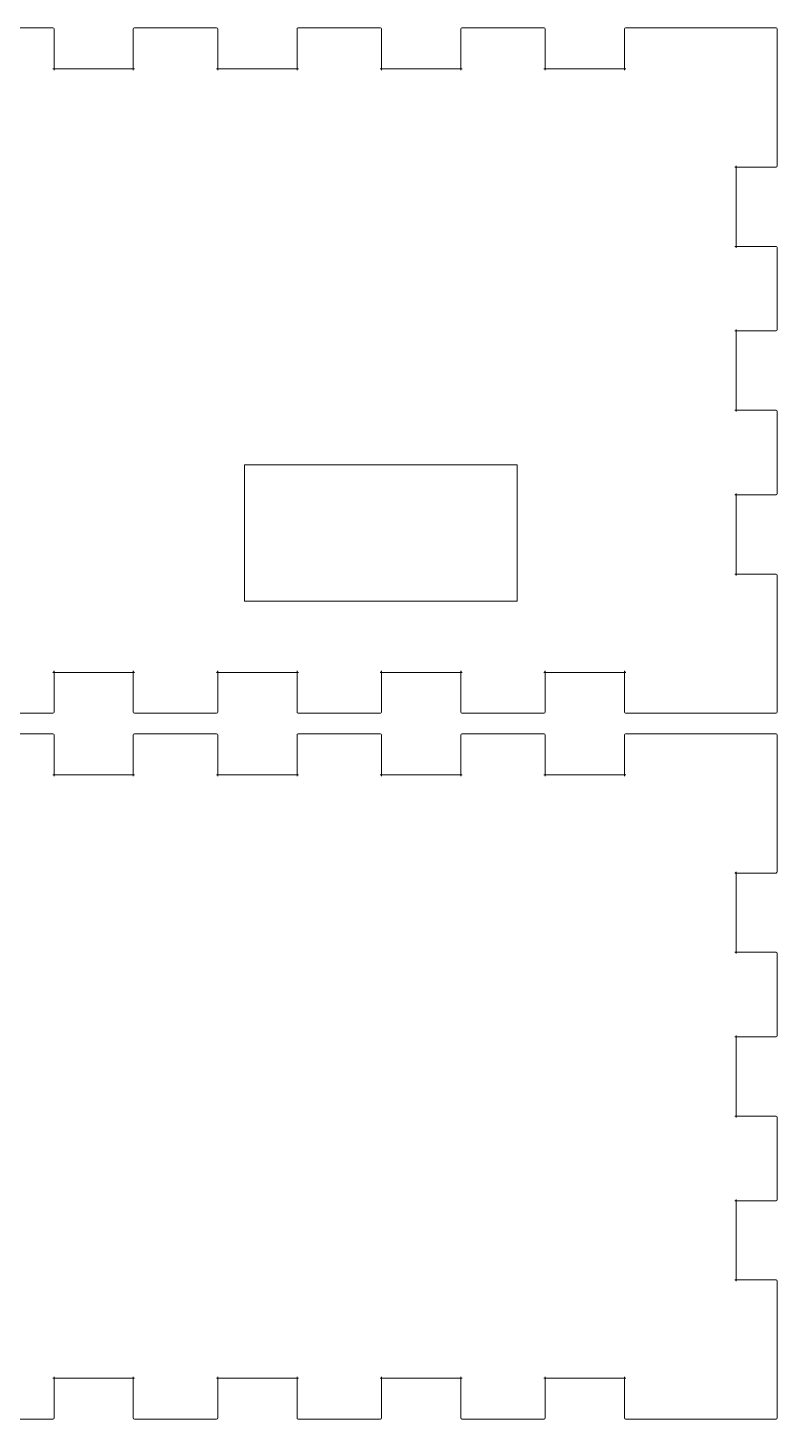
# Model space of a CAD drawing. Header units: inches. Extents: x -61 to 261, y -8 to 208.
# Drawn here: x 44.2 to 99.1, y 4.1 to 106 of the extents above; entities that cross this region are included whole.
import ezdxf

# ---------------------------------------------------------------- set-up
doc = ezdxf.new("R2010")
doc.units = ezdxf.units.IN
doc.header["$MEASUREMENT"] = 0

# ---------------------------------------------------------------- blocks, each defined once
blk = doc.blocks.new('block 46')
at = {"color": 7, "lineweight": 9, "true_color": 0xffffff}
blk.add_lwpolyline([(39.99, 4.06), (45.99, 4.06)], dxfattribs=at)
blk = doc.blocks.new('block 47')
at = {"color": 7, "lineweight": 9, "true_color": 0xffffff}
blk.add_lwpolyline([(45.99, 4.06), (46, 4.06), (46.06, 4.09), (46.09, 4.15), (46.09, 4.16)], dxfattribs=at)
blk = doc.blocks.new('block 48')
at = {"color": 7, "lineweight": 9, "true_color": 0xffffff}
blk.add_lwpolyline([(46.09, 4.16), (46.09, 7.16), (46.09, 7.15), (46.06, 7.09), (46, 7.06), (45.99, 7.06)], dxfattribs=at)
blk = doc.blocks.new('block 49')
at = {"color": 7, "lineweight": 9, "true_color": 0xffffff}
blk.add_lwpolyline([(45.99, 7.06), (51.99, 7.06), (51.97, 7.06), (51.91, 7.09), (51.89, 7.15), (51.89, 7.16)], dxfattribs=at)
blk = doc.blocks.new('block 50')
at = {"color": 7, "lineweight": 9, "true_color": 0xffffff}
blk.add_lwpolyline([(51.89, 7.16), (51.89, 4.16), (51.89, 4.15), (51.91, 4.09), (51.97, 4.06), (51.99, 4.06)], dxfattribs=at)
blk = doc.blocks.new('block 51')
at = {"color": 7, "lineweight": 9, "true_color": 0xffffff}
blk.add_lwpolyline([(51.99, 4.06), (57.99, 4.06)], dxfattribs=at)
blk = doc.blocks.new('block 52')
at = {"color": 7, "lineweight": 9, "true_color": 0xffffff}
blk.add_lwpolyline([(57.99, 4.06), (58, 4.06), (58.06, 4.09), (58.09, 4.15), (58.09, 4.16)], dxfattribs=at)
blk = doc.blocks.new('block 53')
at = {"color": 7, "lineweight": 9, "true_color": 0xffffff}
blk.add_lwpolyline([(58.09, 4.16), (58.09, 7.16), (58.09, 7.15), (58.06, 7.09), (58, 7.06), (57.99, 7.06)], dxfattribs=at)
blk = doc.blocks.new('block 54')
at = {"color": 7, "lineweight": 9, "true_color": 0xffffff}
blk.add_lwpolyline([(57.99, 7.06), (63.99, 7.06), (63.97, 7.06), (63.91, 7.09), (63.89, 7.15), (63.89, 7.16)], dxfattribs=at)
blk = doc.blocks.new('block 55')
at = {"color": 7, "lineweight": 9, "true_color": 0xffffff}
blk.add_lwpolyline([(63.89, 7.16), (63.89, 4.16), (63.89, 4.15), (63.91, 4.09), (63.97, 4.06), (63.99, 4.06)], dxfattribs=at)
blk = doc.blocks.new('block 56')
at = {"color": 7, "lineweight": 9, "true_color": 0xffffff}
blk.add_lwpolyline([(63.99, 4.06), (69.99, 4.06)], dxfattribs=at)
blk = doc.blocks.new('block 57')
at = {"color": 7, "lineweight": 9, "true_color": 0xffffff}
blk.add_lwpolyline([(69.99, 4.06), (70, 4.06), (70.06, 4.09), (70.09, 4.15), (70.09, 4.16)], dxfattribs=at)
blk = doc.blocks.new('block 58')
at = {"color": 7, "lineweight": 9, "true_color": 0xffffff}
blk.add_lwpolyline([(70.09, 4.16), (70.09, 7.16), (70.09, 7.15), (70.06, 7.09), (70, 7.06), (69.99, 7.06)], dxfattribs=at)
blk = doc.blocks.new('block 59')
at = {"color": 7, "lineweight": 9, "true_color": 0xffffff}
blk.add_lwpolyline([(69.99, 7.06), (75.99, 7.06), (75.97, 7.06), (75.91, 7.09), (75.89, 7.15), (75.89, 7.16)], dxfattribs=at)
blk = doc.blocks.new('block 60')
at = {"color": 7, "lineweight": 9, "true_color": 0xffffff}
blk.add_lwpolyline([(75.89, 7.16), (75.89, 4.16), (75.89, 4.15), (75.91, 4.09), (75.97, 4.06), (75.99, 4.06)], dxfattribs=at)
blk = doc.blocks.new('block 61')
at = {"color": 7, "lineweight": 9, "true_color": 0xffffff}
blk.add_lwpolyline([(75.99, 4.06), (81.99, 4.06)], dxfattribs=at)
blk = doc.blocks.new('block 62')
at = {"color": 7, "lineweight": 9, "true_color": 0xffffff}
blk.add_lwpolyline([(81.99, 4.06), (82, 4.06), (82.06, 4.09), (82.09, 4.15), (82.09, 4.16)], dxfattribs=at)
blk = doc.blocks.new('block 63')
at = {"color": 7, "lineweight": 9, "true_color": 0xffffff}
blk.add_lwpolyline([(82.09, 4.16), (82.09, 7.16), (82.09, 7.15), (82.06, 7.09), (82, 7.06), (81.99, 7.06)], dxfattribs=at)
blk = doc.blocks.new('block 64')
at = {"color": 7, "lineweight": 9, "true_color": 0xffffff}
blk.add_lwpolyline([(81.99, 7.06), (87.99, 7.06), (87.97, 7.06), (87.91, 7.09), (87.89, 7.15), (87.89, 7.16)], dxfattribs=at)
blk = doc.blocks.new('block 65')
at = {"color": 7, "lineweight": 9, "true_color": 0xffffff}
blk.add_lwpolyline([(87.89, 7.16), (87.89, 4.16), (87.89, 4.15), (87.91, 4.09), (87.97, 4.06), (87.99, 4.06)], dxfattribs=at)
blk = doc.blocks.new('block 66')
at = {"color": 7, "lineweight": 9, "true_color": 0xffffff}
blk.add_lwpolyline([(87.99, 4.06), (95.99, 4.06)], dxfattribs=at)
blk = doc.blocks.new('block 67')
at = {"color": 7, "lineweight": 9, "true_color": 0xffffff}
blk.add_lwpolyline([(95.99, 4.06), (98.99, 4.06), (99, 4.06), (99.06, 4.09), (99.09, 4.15), (99.09, 4.16)], dxfattribs=at)
blk = doc.blocks.new('block 68')
at = {"color": 7, "lineweight": 9, "true_color": 0xffffff}
blk.add_lwpolyline([(99.09, 4.16), (99.09, 7.16)], dxfattribs=at)
blk = doc.blocks.new('block 69')
at = {"color": 7, "lineweight": 9, "true_color": 0xffffff}
blk.add_lwpolyline([(99.09, 7.16), (99.09, 14.16)], dxfattribs=at)
blk = doc.blocks.new('block 70')
at = {"color": 7, "lineweight": 9, "true_color": 0xffffff}
blk.add_lwpolyline([(99.09, 14.16), (99.09, 14.18), (99.06, 14.24), (99, 14.26), (98.99, 14.26)], dxfattribs=at)
blk = doc.blocks.new('block 71')
at = {"color": 7, "lineweight": 9, "true_color": 0xffffff}
blk.add_lwpolyline([(98.99, 14.26), (95.99, 14.26), (96, 14.26), (96.06, 14.24), (96.09, 14.18), (96.09, 14.16)], dxfattribs=at)
blk = doc.blocks.new('block 72')
at = {"color": 7, "lineweight": 9, "true_color": 0xffffff}
blk.add_lwpolyline([(96.09, 14.16), (96.09, 20.16), (96.09, 20.15), (96.06, 20.09), (96, 20.06), (95.99, 20.06)], dxfattribs=at)
blk = doc.blocks.new('block 73')
at = {"color": 7, "lineweight": 9, "true_color": 0xffffff}
blk.add_lwpolyline([(95.99, 20.06), (98.99, 20.06), (99, 20.06), (99.06, 20.09), (99.09, 20.15), (99.09, 20.16)], dxfattribs=at)
blk = doc.blocks.new('block 74')
at = {"color": 7, "lineweight": 9, "true_color": 0xffffff}
blk.add_lwpolyline([(99.09, 20.16), (99.09, 26.16)], dxfattribs=at)
blk = doc.blocks.new('block 75')
at = {"color": 7, "lineweight": 9, "true_color": 0xffffff}
blk.add_lwpolyline([(99.09, 26.16), (99.09, 26.18), (99.06, 26.24), (99, 26.26), (98.99, 26.26)], dxfattribs=at)
blk = doc.blocks.new('block 76')
at = {"color": 7, "lineweight": 9, "true_color": 0xffffff}
blk.add_lwpolyline([(98.99, 26.26), (95.99, 26.26), (96, 26.26), (96.06, 26.24), (96.09, 26.18), (96.09, 26.16)], dxfattribs=at)
blk = doc.blocks.new('block 77')
at = {"color": 7, "lineweight": 9, "true_color": 0xffffff}
blk.add_lwpolyline([(96.09, 26.16), (96.09, 32.16), (96.09, 32.15), (96.06, 32.09), (96, 32.06), (95.99, 32.06)], dxfattribs=at)
blk = doc.blocks.new('block 78')
at = {"color": 7, "lineweight": 9, "true_color": 0xffffff}
blk.add_lwpolyline([(95.99, 32.06), (98.99, 32.06), (99, 32.06), (99.06, 32.09), (99.09, 32.15), (99.09, 32.16)], dxfattribs=at)
blk = doc.blocks.new('block 79')
at = {"color": 7, "lineweight": 9, "true_color": 0xffffff}
blk.add_lwpolyline([(99.09, 32.16), (99.09, 38.16)], dxfattribs=at)
blk = doc.blocks.new('block 80')
at = {"color": 7, "lineweight": 9, "true_color": 0xffffff}
blk.add_lwpolyline([(99.09, 38.16), (99.09, 38.18), (99.06, 38.23), (99, 38.26), (98.99, 38.26)], dxfattribs=at)
blk = doc.blocks.new('block 81')
at = {"color": 7, "lineweight": 9, "true_color": 0xffffff}
blk.add_lwpolyline([(98.99, 38.26), (95.99, 38.26), (96, 38.26), (96.06, 38.23), (96.09, 38.18), (96.09, 38.16)], dxfattribs=at)
blk = doc.blocks.new('block 82')
at = {"color": 7, "lineweight": 9, "true_color": 0xffffff}
blk.add_lwpolyline([(96.09, 38.16), (96.09, 44.16), (96.09, 44.15), (96.06, 44.09), (96, 44.06), (95.99, 44.06)], dxfattribs=at)
blk = doc.blocks.new('block 83')
at = {"color": 7, "lineweight": 9, "true_color": 0xffffff}
blk.add_lwpolyline([(95.99, 44.06), (98.99, 44.06), (99, 44.06), (99.06, 44.09), (99.09, 44.15), (99.09, 44.16)], dxfattribs=at)
blk = doc.blocks.new('block 84')
at = {"color": 7, "lineweight": 9, "true_color": 0xffffff}
blk.add_lwpolyline([(99.09, 44.16), (99.09, 51.16)], dxfattribs=at)
blk = doc.blocks.new('block 85')
at = {"color": 7, "lineweight": 9, "true_color": 0xffffff}
blk.add_lwpolyline([(99.09, 51.16), (99.09, 54.16), (99.09, 54.18), (99.06, 54.24), (99, 54.26), (98.99, 54.26)], dxfattribs=at)
blk = doc.blocks.new('block 86')
at = {"color": 7, "lineweight": 9, "true_color": 0xffffff}
blk.add_lwpolyline([(98.99, 54.26), (95.99, 54.26)], dxfattribs=at)
blk = doc.blocks.new('block 87')
at = {"color": 7, "lineweight": 9, "true_color": 0xffffff}
blk.add_lwpolyline([(95.99, 54.26), (87.99, 54.26)], dxfattribs=at)
blk = doc.blocks.new('block 88')
at = {"color": 7, "lineweight": 9, "true_color": 0xffffff}
blk.add_lwpolyline([(87.99, 54.26), (87.97, 54.26), (87.91, 54.24), (87.89, 54.18), (87.89, 54.16)], dxfattribs=at)
blk = doc.blocks.new('block 89')
at = {"color": 7, "lineweight": 9, "true_color": 0xffffff}
blk.add_lwpolyline([(87.89, 54.16), (87.89, 51.16), (87.89, 51.18), (87.91, 51.24), (87.97, 51.26), (87.99, 51.26)], dxfattribs=at)
blk = doc.blocks.new('block 90')
at = {"color": 7, "lineweight": 9, "true_color": 0xffffff}
blk.add_lwpolyline([(87.99, 51.26), (81.99, 51.26), (82, 51.26), (82.06, 51.24), (82.09, 51.18), (82.09, 51.16)], dxfattribs=at)
blk = doc.blocks.new('block 91')
at = {"color": 7, "lineweight": 9, "true_color": 0xffffff}
blk.add_lwpolyline([(82.09, 51.16), (82.09, 54.16), (82.09, 54.18), (82.06, 54.24), (82, 54.26), (81.99, 54.26)], dxfattribs=at)
blk = doc.blocks.new('block 92')
at = {"color": 7, "lineweight": 9, "true_color": 0xffffff}
blk.add_lwpolyline([(81.99, 54.26), (75.99, 54.26)], dxfattribs=at)
blk = doc.blocks.new('block 93')
at = {"color": 7, "lineweight": 9, "true_color": 0xffffff}
blk.add_lwpolyline([(75.99, 54.26), (75.97, 54.26), (75.91, 54.24), (75.89, 54.18), (75.89, 54.16)], dxfattribs=at)
blk = doc.blocks.new('block 94')
at = {"color": 7, "lineweight": 9, "true_color": 0xffffff}
blk.add_lwpolyline([(75.89, 54.16), (75.89, 51.16), (75.89, 51.18), (75.91, 51.24), (75.97, 51.26), (75.99, 51.26)], dxfattribs=at)
blk = doc.blocks.new('block 95')
at = {"color": 7, "lineweight": 9, "true_color": 0xffffff}
blk.add_lwpolyline([(75.99, 51.26), (69.99, 51.26), (70, 51.26), (70.06, 51.24), (70.09, 51.18), (70.09, 51.16)], dxfattribs=at)
blk = doc.blocks.new('block 96')
at = {"color": 7, "lineweight": 9, "true_color": 0xffffff}
blk.add_lwpolyline([(70.09, 51.16), (70.09, 54.16), (70.09, 54.18), (70.06, 54.24), (70, 54.26), (69.99, 54.26)], dxfattribs=at)
blk = doc.blocks.new('block 97')
at = {"color": 7, "lineweight": 9, "true_color": 0xffffff}
blk.add_lwpolyline([(69.99, 54.26), (63.99, 54.26)], dxfattribs=at)
blk = doc.blocks.new('block 98')
at = {"color": 7, "lineweight": 9, "true_color": 0xffffff}
blk.add_lwpolyline([(63.99, 54.26), (63.97, 54.26), (63.91, 54.24), (63.89, 54.18), (63.89, 54.16)], dxfattribs=at)
blk = doc.blocks.new('block 99')
at = {"color": 7, "lineweight": 9, "true_color": 0xffffff}
blk.add_lwpolyline([(63.89, 54.16), (63.89, 51.16), (63.89, 51.18), (63.91, 51.24), (63.97, 51.26), (63.99, 51.26)], dxfattribs=at)
blk = doc.blocks.new('block 100')
at = {"color": 7, "lineweight": 9, "true_color": 0xffffff}
blk.add_lwpolyline([(63.99, 51.26), (57.99, 51.26), (58, 51.26), (58.06, 51.24), (58.09, 51.18), (58.09, 51.16)], dxfattribs=at)
blk = doc.blocks.new('block 101')
at = {"color": 7, "lineweight": 9, "true_color": 0xffffff}
blk.add_lwpolyline([(58.09, 51.16), (58.09, 54.16), (58.09, 54.18), (58.06, 54.24), (58, 54.26), (57.99, 54.26)], dxfattribs=at)
blk = doc.blocks.new('block 102')
at = {"color": 7, "lineweight": 9, "true_color": 0xffffff}
blk.add_lwpolyline([(57.99, 54.26), (51.99, 54.26)], dxfattribs=at)
blk = doc.blocks.new('block 103')
at = {"color": 7, "lineweight": 9, "true_color": 0xffffff}
blk.add_lwpolyline([(51.99, 54.26), (51.97, 54.26), (51.91, 54.24), (51.89, 54.18), (51.89, 54.16)], dxfattribs=at)
blk = doc.blocks.new('block 104')
at = {"color": 7, "lineweight": 9, "true_color": 0xffffff}
blk.add_lwpolyline([(51.89, 54.16), (51.89, 51.16), (51.89, 51.18), (51.91, 51.24), (51.97, 51.26), (51.99, 51.26)], dxfattribs=at)
blk = doc.blocks.new('block 105')
at = {"color": 7, "lineweight": 9, "true_color": 0xffffff}
blk.add_lwpolyline([(51.99, 51.26), (45.99, 51.26), (46, 51.26), (46.06, 51.24), (46.09, 51.18), (46.09, 51.16)], dxfattribs=at)
blk = doc.blocks.new('block 106')
at = {"color": 7, "lineweight": 9, "true_color": 0xffffff}
blk.add_lwpolyline([(46.09, 51.16), (46.09, 54.16), (46.09, 54.18), (46.06, 54.24), (46, 54.26), (45.99, 54.26)], dxfattribs=at)
blk = doc.blocks.new('block 107')
at = {"color": 7, "lineweight": 9, "true_color": 0xffffff}
blk.add_lwpolyline([(45.99, 54.26), (39.99, 54.26)], dxfattribs=at)
blk = doc.blocks.new('block 428')
at = {"color": 7, "lineweight": 9, "true_color": 0xffffff}
blk.add_lwpolyline([(39.99, 55.76), (45.99, 55.76)], dxfattribs=at)
blk = doc.blocks.new('block 429')
at = {"color": 7, "lineweight": 9, "true_color": 0xffffff}
blk.add_lwpolyline([(45.99, 55.76), (46, 55.76), (46.06, 55.79), (46.09, 55.85), (46.09, 55.86)], dxfattribs=at)
blk = doc.blocks.new('block 430')
at = {"color": 7, "lineweight": 9, "true_color": 0xffffff}
blk.add_lwpolyline([(46.09, 55.86), (46.09, 58.86), (46.09, 58.85), (46.06, 58.79), (46, 58.76), (45.99, 58.76)], dxfattribs=at)
blk = doc.blocks.new('block 431')
at = {"color": 7, "lineweight": 9, "true_color": 0xffffff}
blk.add_lwpolyline([(45.99, 58.76), (51.99, 58.76), (51.97, 58.76), (51.91, 58.79), (51.89, 58.85), (51.89, 58.86)], dxfattribs=at)
blk = doc.blocks.new('block 432')
at = {"color": 7, "lineweight": 9, "true_color": 0xffffff}
blk.add_lwpolyline([(51.89, 58.86), (51.89, 55.86), (51.89, 55.85), (51.91, 55.79), (51.97, 55.76), (51.99, 55.76)], dxfattribs=at)
blk = doc.blocks.new('block 433')
at = {"color": 7, "lineweight": 9, "true_color": 0xffffff}
blk.add_lwpolyline([(51.99, 55.76), (57.99, 55.76)], dxfattribs=at)
blk = doc.blocks.new('block 434')
at = {"color": 7, "lineweight": 9, "true_color": 0xffffff}
blk.add_lwpolyline([(57.99, 55.76), (58, 55.76), (58.06, 55.79), (58.09, 55.85), (58.09, 55.86)], dxfattribs=at)
blk = doc.blocks.new('block 435')
at = {"color": 7, "lineweight": 9, "true_color": 0xffffff}
blk.add_lwpolyline([(58.09, 55.86), (58.09, 58.86), (58.09, 58.85), (58.06, 58.79), (58, 58.76), (57.99, 58.76)], dxfattribs=at)
blk = doc.blocks.new('block 436')
at = {"color": 7, "lineweight": 9, "true_color": 0xffffff}
blk.add_lwpolyline([(57.99, 58.76), (63.99, 58.76), (63.97, 58.76), (63.91, 58.79), (63.89, 58.85), (63.89, 58.86)], dxfattribs=at)
blk = doc.blocks.new('block 437')
at = {"color": 7, "lineweight": 9, "true_color": 0xffffff}
blk.add_lwpolyline([(63.89, 58.86), (63.89, 55.86), (63.89, 55.85), (63.91, 55.79), (63.97, 55.76), (63.99, 55.76)], dxfattribs=at)
blk = doc.blocks.new('block 438')
at = {"color": 7, "lineweight": 9, "true_color": 0xffffff}
blk.add_lwpolyline([(63.99, 55.76), (69.99, 55.76)], dxfattribs=at)
blk = doc.blocks.new('block 439')
at = {"color": 7, "lineweight": 9, "true_color": 0xffffff}
blk.add_lwpolyline([(69.99, 55.76), (70, 55.76), (70.06, 55.79), (70.09, 55.85), (70.09, 55.86)], dxfattribs=at)
blk = doc.blocks.new('block 440')
at = {"color": 7, "lineweight": 9, "true_color": 0xffffff}
blk.add_lwpolyline([(70.09, 55.86), (70.09, 58.86), (70.09, 58.85), (70.06, 58.79), (70, 58.76), (69.99, 58.76)], dxfattribs=at)
blk = doc.blocks.new('block 441')
at = {"color": 7, "lineweight": 9, "true_color": 0xffffff}
blk.add_lwpolyline([(69.99, 58.76), (75.99, 58.76), (75.97, 58.76), (75.91, 58.79), (75.89, 58.85), (75.89, 58.86)], dxfattribs=at)
blk = doc.blocks.new('block 442')
at = {"color": 7, "lineweight": 9, "true_color": 0xffffff}
blk.add_lwpolyline([(75.89, 58.86), (75.89, 55.86), (75.89, 55.85), (75.91, 55.79), (75.97, 55.76), (75.99, 55.76)], dxfattribs=at)
blk = doc.blocks.new('block 443')
at = {"color": 7, "lineweight": 9, "true_color": 0xffffff}
blk.add_lwpolyline([(75.99, 55.76), (81.99, 55.76)], dxfattribs=at)
blk = doc.blocks.new('block 444')
at = {"color": 7, "lineweight": 9, "true_color": 0xffffff}
blk.add_lwpolyline([(81.99, 55.76), (82, 55.76), (82.06, 55.79), (82.09, 55.85), (82.09, 55.86)], dxfattribs=at)
blk = doc.blocks.new('block 445')
at = {"color": 7, "lineweight": 9, "true_color": 0xffffff}
blk.add_lwpolyline([(82.09, 55.86), (82.09, 58.86), (82.09, 58.85), (82.06, 58.79), (82, 58.76), (81.99, 58.76)], dxfattribs=at)
blk = doc.blocks.new('block 446')
at = {"color": 7, "lineweight": 9, "true_color": 0xffffff}
blk.add_lwpolyline([(81.99, 58.76), (87.99, 58.76), (87.97, 58.76), (87.91, 58.79), (87.89, 58.85), (87.89, 58.86)], dxfattribs=at)
blk = doc.blocks.new('block 447')
at = {"color": 7, "lineweight": 9, "true_color": 0xffffff}
blk.add_lwpolyline([(87.89, 58.86), (87.89, 55.86), (87.89, 55.85), (87.91, 55.79), (87.97, 55.76), (87.99, 55.76)], dxfattribs=at)
blk = doc.blocks.new('block 448')
at = {"color": 7, "lineweight": 9, "true_color": 0xffffff}
blk.add_lwpolyline([(87.99, 55.76), (95.99, 55.76)], dxfattribs=at)
blk = doc.blocks.new('block 449')
at = {"color": 7, "lineweight": 9, "true_color": 0xffffff}
blk.add_lwpolyline([(95.99, 55.76), (98.99, 55.76), (99, 55.76), (99.06, 55.79), (99.09, 55.85), (99.09, 55.86)], dxfattribs=at)
blk = doc.blocks.new('block 450')
at = {"color": 7, "lineweight": 9, "true_color": 0xffffff}
blk.add_lwpolyline([(99.09, 55.86), (99.09, 58.86)], dxfattribs=at)
blk = doc.blocks.new('block 451')
at = {"color": 7, "lineweight": 9, "true_color": 0xffffff}
blk.add_lwpolyline([(99.09, 58.86), (99.09, 65.86)], dxfattribs=at)
blk = doc.blocks.new('block 452')
at = {"color": 7, "lineweight": 9, "true_color": 0xffffff}
blk.add_lwpolyline([(99.09, 65.86), (99.09, 65.88), (99.06, 65.93), (99, 65.96), (98.99, 65.96)], dxfattribs=at)
blk = doc.blocks.new('block 453')
at = {"color": 7, "lineweight": 9, "true_color": 0xffffff}
blk.add_lwpolyline([(98.99, 65.96), (95.99, 65.96), (96, 65.96), (96.06, 65.93), (96.09, 65.88), (96.09, 65.86)], dxfattribs=at)
blk = doc.blocks.new('block 454')
at = {"color": 7, "lineweight": 9, "true_color": 0xffffff}
blk.add_lwpolyline([(96.09, 65.86), (96.09, 71.86), (96.09, 71.85), (96.06, 71.79), (96, 71.76), (95.99, 71.76)], dxfattribs=at)
blk = doc.blocks.new('block 455')
at = {"color": 7, "lineweight": 9, "true_color": 0xffffff}
blk.add_lwpolyline([(95.99, 71.76), (98.99, 71.76), (99, 71.76), (99.06, 71.79), (99.09, 71.85), (99.09, 71.86)], dxfattribs=at)
blk = doc.blocks.new('block 456')
at = {"color": 7, "lineweight": 9, "true_color": 0xffffff}
blk.add_lwpolyline([(99.09, 71.86), (99.09, 77.86)], dxfattribs=at)
blk = doc.blocks.new('block 457')
at = {"color": 7, "lineweight": 9, "true_color": 0xffffff}
blk.add_lwpolyline([(99.09, 77.86), (99.09, 77.88), (99.06, 77.94), (99, 77.96), (98.99, 77.96)], dxfattribs=at)
blk = doc.blocks.new('block 458')
at = {"color": 7, "lineweight": 9, "true_color": 0xffffff}
blk.add_lwpolyline([(98.99, 77.96), (95.99, 77.96), (96, 77.96), (96.06, 77.94), (96.09, 77.88), (96.09, 77.86)], dxfattribs=at)
blk = doc.blocks.new('block 459')
at = {"color": 7, "lineweight": 9, "true_color": 0xffffff}
blk.add_lwpolyline([(96.09, 77.86), (96.09, 83.86), (96.09, 83.85), (96.06, 83.79), (96, 83.76), (95.99, 83.76)], dxfattribs=at)
blk = doc.blocks.new('block 460')
at = {"color": 7, "lineweight": 9, "true_color": 0xffffff}
blk.add_lwpolyline([(95.99, 83.76), (98.99, 83.76), (99, 83.76), (99.06, 83.79), (99.09, 83.85), (99.09, 83.86)], dxfattribs=at)
blk = doc.blocks.new('block 461')
at = {"color": 7, "lineweight": 9, "true_color": 0xffffff}
blk.add_lwpolyline([(99.09, 83.86), (99.09, 89.86)], dxfattribs=at)
blk = doc.blocks.new('block 462')
at = {"color": 7, "lineweight": 9, "true_color": 0xffffff}
blk.add_lwpolyline([(99.09, 89.86), (99.09, 89.88), (99.06, 89.93), (99, 89.96), (98.99, 89.96)], dxfattribs=at)
blk = doc.blocks.new('block 463')
at = {"color": 7, "lineweight": 9, "true_color": 0xffffff}
blk.add_lwpolyline([(98.99, 89.96), (95.99, 89.96), (96, 89.96), (96.06, 89.93), (96.09, 89.88), (96.09, 89.86)], dxfattribs=at)
blk = doc.blocks.new('block 464')
at = {"color": 7, "lineweight": 9, "true_color": 0xffffff}
blk.add_lwpolyline([(96.09, 89.86), (96.09, 95.86), (96.09, 95.85), (96.06, 95.79), (96, 95.76), (95.99, 95.76)], dxfattribs=at)
blk = doc.blocks.new('block 465')
at = {"color": 7, "lineweight": 9, "true_color": 0xffffff}
blk.add_lwpolyline([(95.99, 95.76), (98.99, 95.76), (99, 95.76), (99.06, 95.79), (99.09, 95.85), (99.09, 95.86)], dxfattribs=at)
blk = doc.blocks.new('block 466')
at = {"color": 7, "lineweight": 9, "true_color": 0xffffff}
blk.add_lwpolyline([(99.09, 95.86), (99.09, 102.86)], dxfattribs=at)
blk = doc.blocks.new('block 467')
at = {"color": 7, "lineweight": 9, "true_color": 0xffffff}
blk.add_lwpolyline([(99.09, 102.86), (99.09, 105.86), (99.09, 105.88), (99.06, 105.94), (99, 105.96), (98.99, 105.96)], dxfattribs=at)
blk = doc.blocks.new('block 468')
at = {"color": 7, "lineweight": 9, "true_color": 0xffffff}
blk.add_lwpolyline([(98.99, 105.96), (95.99, 105.96)], dxfattribs=at)
blk = doc.blocks.new('block 469')
at = {"color": 7, "lineweight": 9, "true_color": 0xffffff}
blk.add_lwpolyline([(95.99, 105.96), (87.99, 105.96)], dxfattribs=at)
blk = doc.blocks.new('block 470')
at = {"color": 7, "lineweight": 9, "true_color": 0xffffff}
blk.add_lwpolyline([(87.99, 105.96), (87.97, 105.96), (87.91, 105.94), (87.89, 105.88), (87.89, 105.86)], dxfattribs=at)
blk = doc.blocks.new('block 471')
at = {"color": 7, "lineweight": 9, "true_color": 0xffffff}
blk.add_lwpolyline([(87.89, 105.86), (87.89, 102.86), (87.89, 102.88), (87.91, 102.94), (87.97, 102.96), (87.99, 102.96)], dxfattribs=at)
blk = doc.blocks.new('block 472')
at = {"color": 7, "lineweight": 9, "true_color": 0xffffff}
blk.add_lwpolyline([(87.99, 102.96), (81.99, 102.96), (82, 102.96), (82.06, 102.94), (82.09, 102.88), (82.09, 102.86)], dxfattribs=at)
blk = doc.blocks.new('block 473')
at = {"color": 7, "lineweight": 9, "true_color": 0xffffff}
blk.add_lwpolyline([(82.09, 102.86), (82.09, 105.86), (82.09, 105.88), (82.06, 105.94), (82, 105.96), (81.99, 105.96)], dxfattribs=at)
blk = doc.blocks.new('block 474')
at = {"color": 7, "lineweight": 9, "true_color": 0xffffff}
blk.add_lwpolyline([(81.99, 105.96), (75.99, 105.96)], dxfattribs=at)
blk = doc.blocks.new('block 475')
at = {"color": 7, "lineweight": 9, "true_color": 0xffffff}
blk.add_lwpolyline([(75.99, 105.96), (75.97, 105.96), (75.91, 105.94), (75.89, 105.88), (75.89, 105.86)], dxfattribs=at)
blk = doc.blocks.new('block 476')
at = {"color": 7, "lineweight": 9, "true_color": 0xffffff}
blk.add_lwpolyline([(75.89, 105.86), (75.89, 102.86), (75.89, 102.88), (75.91, 102.94), (75.97, 102.96), (75.99, 102.96)], dxfattribs=at)
blk = doc.blocks.new('block 477')
at = {"color": 7, "lineweight": 9, "true_color": 0xffffff}
blk.add_lwpolyline([(75.99, 102.96), (69.99, 102.96), (70, 102.96), (70.06, 102.94), (70.09, 102.88), (70.09, 102.86)], dxfattribs=at)
blk = doc.blocks.new('block 478')
at = {"color": 7, "lineweight": 9, "true_color": 0xffffff}
blk.add_lwpolyline([(70.09, 102.86), (70.09, 105.86), (70.09, 105.88), (70.06, 105.94), (70, 105.96), (69.99, 105.96)], dxfattribs=at)
blk = doc.blocks.new('block 479')
at = {"color": 7, "lineweight": 9, "true_color": 0xffffff}
blk.add_lwpolyline([(69.99, 105.96), (63.99, 105.96)], dxfattribs=at)
blk = doc.blocks.new('block 480')
at = {"color": 7, "lineweight": 9, "true_color": 0xffffff}
blk.add_lwpolyline([(63.99, 105.96), (63.97, 105.96), (63.91, 105.94), (63.89, 105.88), (63.89, 105.86)], dxfattribs=at)
blk = doc.blocks.new('block 481')
at = {"color": 7, "lineweight": 9, "true_color": 0xffffff}
blk.add_lwpolyline([(63.89, 105.86), (63.89, 102.86), (63.89, 102.88), (63.91, 102.94), (63.97, 102.96), (63.99, 102.96)], dxfattribs=at)
blk = doc.blocks.new('block 482')
at = {"color": 7, "lineweight": 9, "true_color": 0xffffff}
blk.add_lwpolyline([(63.99, 102.96), (57.99, 102.96), (58, 102.96), (58.06, 102.94), (58.09, 102.88), (58.09, 102.86)], dxfattribs=at)
blk = doc.blocks.new('block 483')
at = {"color": 7, "lineweight": 9, "true_color": 0xffffff}
blk.add_lwpolyline([(58.09, 102.86), (58.09, 105.86), (58.09, 105.88), (58.06, 105.94), (58, 105.96), (57.99, 105.96)], dxfattribs=at)
blk = doc.blocks.new('block 484')
at = {"color": 7, "lineweight": 9, "true_color": 0xffffff}
blk.add_lwpolyline([(57.99, 105.96), (51.99, 105.96)], dxfattribs=at)
blk = doc.blocks.new('block 485')
at = {"color": 7, "lineweight": 9, "true_color": 0xffffff}
blk.add_lwpolyline([(51.99, 105.96), (51.97, 105.96), (51.91, 105.94), (51.89, 105.88), (51.89, 105.86)], dxfattribs=at)
blk = doc.blocks.new('block 486')
at = {"color": 7, "lineweight": 9, "true_color": 0xffffff}
blk.add_lwpolyline([(51.89, 105.86), (51.89, 102.86), (51.89, 102.88), (51.91, 102.94), (51.97, 102.96), (51.99, 102.96)], dxfattribs=at)
blk = doc.blocks.new('block 487')
at = {"color": 7, "lineweight": 9, "true_color": 0xffffff}
blk.add_lwpolyline([(51.99, 102.96), (45.99, 102.96), (46, 102.96), (46.06, 102.94), (46.09, 102.88), (46.09, 102.86)], dxfattribs=at)
blk = doc.blocks.new('block 488')
at = {"color": 7, "lineweight": 9, "true_color": 0xffffff}
blk.add_lwpolyline([(46.09, 102.86), (46.09, 105.86), (46.09, 105.88), (46.06, 105.94), (46, 105.96), (45.99, 105.96)], dxfattribs=at)
blk = doc.blocks.new('block 489')
at = {"color": 7, "lineweight": 9, "true_color": 0xffffff}
blk.add_lwpolyline([(45.99, 105.96), (39.99, 105.96)], dxfattribs=at)

msp = doc.modelspace()

# ---------------------------------------------------------------- linework, layer by layer
at = {"color": 7, "lineweight": 9, "true_color": 0xffffff}
msp.add_lwpolyline([(80.03, 63.97), (60.03, 63.97), (60.03, 73.97), (80.03, 73.97), (80.03, 63.97)], dxfattribs=at)

# ---------------------------------------------------------------- block references
for name in ['block 489', 'block 488', 'block 485', 'block 486', 'block 484', 'block 483', 'block 480', 'block 481', 'block 479', 'block 478', 'block 475', 'block 476', 'block 474', 'block 473', 'block 470', 'block 471', 'block 469', 'block 468', 'block 467', 'block 487', 'block 482', 'block 477', 'block 472', 'block 466', 'block 464', 'block 465', 'block 463', 'block 462', 'block 461', 'block 459', 'block 460', 'block 458', 'block 457', 'block 456', 'block 454', 'block 455', 'block 453', 'block 452', 'block 451', 'block 430', 'block 431', 'block 432', 'block 435', 'block 436', 'block 437', 'block 440', 'block 441', 'block 442', 'block 445', 'block 446', 'block 447', 'block 450', 'block 428', 'block 429', 'block 433', 'block 434', 'block 438', 'block 439', 'block 443', 'block 444', 'block 448', 'block 449', 'block 107', 'block 106', 'block 103', 'block 104', 'block 102', 'block 101', 'block 98', 'block 99', 'block 97', 'block 96', 'block 93', 'block 94', 'block 92', 'block 91', 'block 88', 'block 89', 'block 87', 'block 86', 'block 85', 'block 105', 'block 100', 'block 95', 'block 90', 'block 84', 'block 82', 'block 83', 'block 81', 'block 80', 'block 79', 'block 77', 'block 78', 'block 76', 'block 75', 'block 74', 'block 72', 'block 73', 'block 71', 'block 70', 'block 69', 'block 48', 'block 49', 'block 50', 'block 53', 'block 54', 'block 55', 'block 58', 'block 59', 'block 60', 'block 63', 'block 64', 'block 65', 'block 68', 'block 47', 'block 52', 'block 57', 'block 62', 'block 67', 'block 46', 'block 51', 'block 56', 'block 61', 'block 66']:
    msp.add_blockref(name, (0, 0))

doc.saveas('drawing.dxf')
